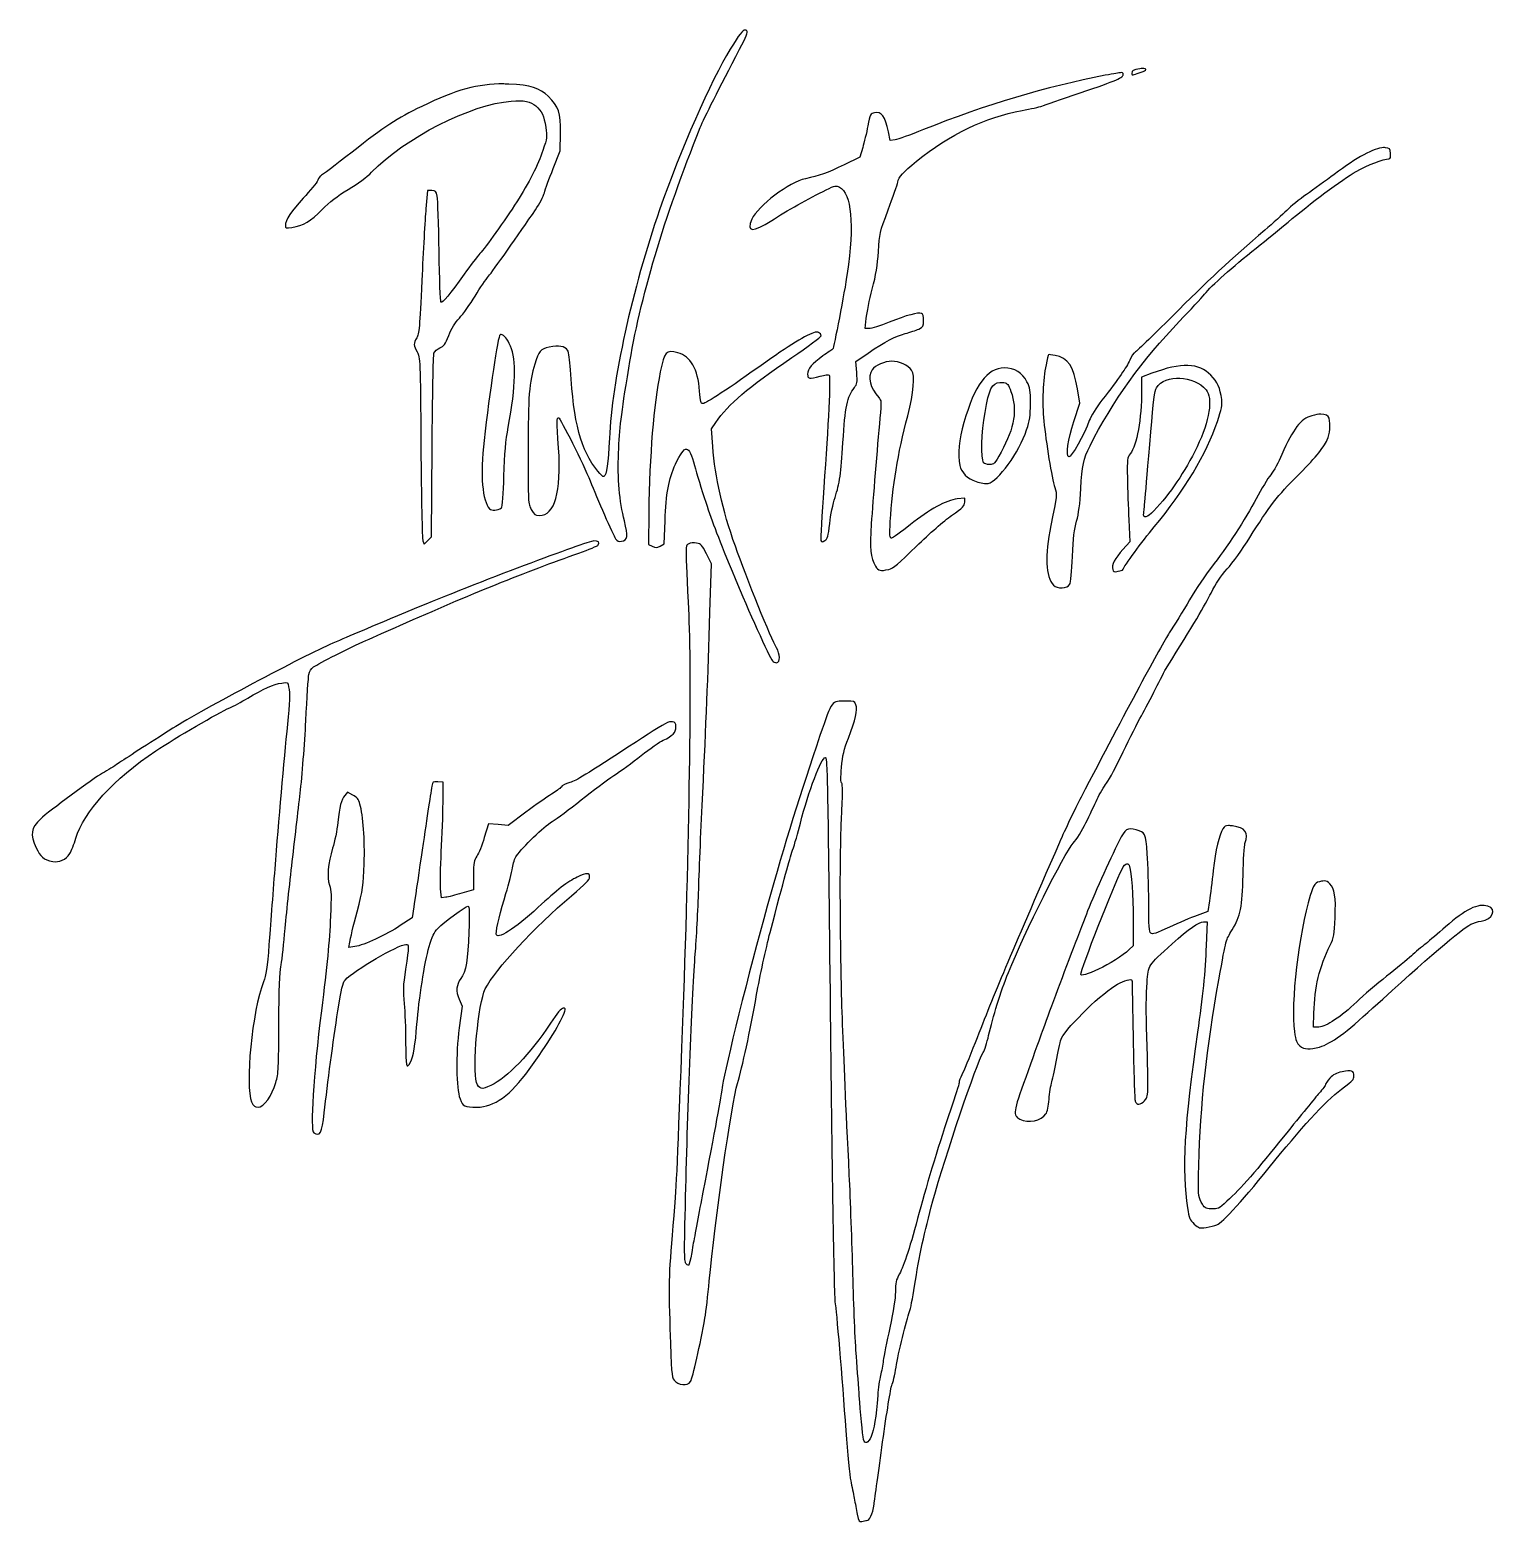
# Model space of a CAD drawing. Extents: x 18 to 597, y 6 to 390.
# Drawn here: x 221.3 to 405.1, y 203.6 to 390.5 of the extents above; entities that cross this region are included whole.
import ezdxf

# ---------------------------------------------------------------- set-up
doc = ezdxf.new("R2010")
doc.units = 0
doc.layers.add('Layer_1', color=7, linetype='CONTINUOUS')

msp = doc.modelspace()

# ---------------------------------------------------------------- linework, layer by layer
at = {"layer": 'Layer_1', "color": 7}
for points in [[(310.904721, 390.465095), (310.904721, 390.465095)], [(357.970215, 385.134292), (357.970215, 385.134292)], [(360.638654, 385.652434), (360.638654, 385.652434)], [(280.658423, 383.709952), (280.658423, 383.709952)], [(286.848014, 373.107326), (287.73659, 375.323211), (287.758632, 377.539097)], [(329.662564, 376.71503), (329.072212, 376.619119), (328.841241, 377.736432)], [(325.611688, 375.738276), (325.266614, 374.558676), (323.275085, 373.589639)], [(390.85187, 375.739379), (390.85187, 375.739379)], [(271.651566, 370.360621), (271.122953, 370.360621), (270.917899, 368.056539)], [(326.416472, 353.078919), (325.935255, 353.078919), (326.060364, 354.351676)], [(280.340373, 352.340289), (280.340373, 352.340289)], [(319.831635, 352.647869), (319.831635, 352.647869)], [(324.861484, 347.575035), (324.755087, 348.953072), (326.298504, 350.009202)], [(329.260172, 348.994412), (329.260172, 348.994412)], [(343.333268, 348.156565), (343.333268, 348.156565)], [(366.342648, 348.462491), (366.342648, 348.462491)], [(342.802972, 346.336455), (342.802972, 346.336455)], [(361.827092, 347.486841), (360.544392, 347.011141), (360.544392, 345.366866)], [(365.346601, 346.866722), (365.346601, 346.866722)], [(352.055148, 341.46316), (352.815257, 343.742985), (352.510993, 345.530578)], [(383.004229, 342.360536), (383.004229, 342.360536)], [(306.837306, 338.339423), (306.66642, 340.527195), (307.218193, 341.329215)], [(270.531497, 326.503728), (270.695208, 326.072676), (271.153819, 326.530737), (271.61188, 326.988798), (271.691806, 338.287057)], [(338.388311, 331.337334), (338.388311, 331.858785), (337.457852, 331.750194)], [(298.826484, 330.040326), (298.773568, 326.055591), (299.255886, 325.823528)], [(300.248066, 325.854947), (300.758493, 326.11898), (300.858259, 329.008451)], [(358.931549, 329.150662), (359.058887, 326.402857), (358.186313, 325.428307)], [(291.938484, 326.491601), (291.938484, 326.491601)], [(306.491668, 317.569631), (306.680757, 323.625282), (306.052361, 324.872682)], [(301.779884, 303.837756), (301.779884, 303.837756)], [(273.059923, 293.700907), (273.0726, 296.271223), (272.417757, 296.325243)], [(261.755599, 294.676007), (261.086975, 295.030439), (260.745221, 294.614821)], [(283.432702, 292.53619), (281.207986, 290.879788), (279.976572, 290.982864), (278.744604, 291.08594), (278.227014, 289.360086)], [(371.434755, 290.849469), (371.434755, 290.849469)], [(358.69341, 286.064371), (358.69341, 286.064371)], [(276.882047, 284.609163), (276.880396, 282.800074), (275.419673, 282.37619)], [(273.40884, 281.872378), (272.85873, 281.792453), (272.751793, 282.91693)], [(383.409924, 283.921246), (383.409924, 283.921246)], [(269.404812, 280.69333), (269.199761, 279.295446), (267.711479, 278.325308)], [(369.035866, 281.443533), (368.836871, 280.086442), (367.482007, 279.600819)], [(359.47779, 279.113546), (359.480556, 275.782), (358.993271, 275.326696)], [(368.312136, 278.812031), (368.752543, 278.812031), (368.631837, 275.843186)], [(262.026245, 275.694359), (261.260057, 275.571987), (261.377464, 276.261558)], [(355.159592, 272.875441), (355.158463, 272.875441)], [(275.075165, 269.107885), (275.439519, 268.261218), (275.082881, 265.516167)], [(382.747915, 265.627512), (382.079839, 265.607118), (382.120084, 267.379827)], [(256.870177, 252.388425), (256.870731, 252.388425)], [(324.933141, 204.617352), (324.933677, 204.617352)]]:
    msp.add_lwpolyline(points, dxfattribs=at)
for points in [[(310.904721, 390.465095), (310.590748, 390.488225), (310.143483, 389.886502), (309.034998, 388.078884)], [(310.202467, 388.056284), (311.031692, 389.627655), (311.258994, 390.205045), (311.107554, 390.356506)], [(311.107554, 390.356506), (311.042784, 390.421275), (310.977167, 390.459757), (310.904721, 390.465095)], [(309.034998, 388.078884), (306.622083, 384.144165), (302.732412, 375.308383), (300.181377, 367.967795)], [(305.274049, 378.24796), (305.775332, 379.491194), (307.623379, 383.169067), (310.202467, 388.056284)], [(357.970215, 385.134292), (357.692762, 385.12118), (357.130152, 385.012231), (355.989156, 384.79309)], [(358.239766, 384.899475), (358.239766, 385.064696), (358.247696, 385.147404), (357.970215, 385.134292)], [(360.339358, 385.619913), (359.447056, 385.47723), (359.303602, 385.397338), (359.303602, 385.04279)], [(359.303602, 385.04279), (359.303602, 384.851345), (359.396933, 384.806566), (359.613398, 384.895065)], [(359.613398, 384.895065), (359.783973, 384.964813), (360.182894, 385.096815), (360.499745, 385.188311)], [(360.638654, 385.652434), (360.551363, 385.648178), (360.451231, 385.637802), (360.339358, 385.619913)], [(360.499745, 385.188311), (361.249045, 385.404694), (361.249835, 385.682231), (360.638654, 385.652434)], [(280.658423, 383.709952), (277.415052, 383.750518), (274.686443, 382.992335), (270.413536, 380.909778)], [(281.31437, 383.691211), (281.092958, 383.700859), (280.874651, 383.707247), (280.658423, 383.709952)], [(286.232854, 382.164344), (285.18073, 383.216485), (284.032283, 383.572773), (281.31437, 383.691211)], [(355.989156, 384.79309), (348.640795, 383.381739), (340.998133, 381.09979), (333.212384, 377.992196)], [(352.858268, 382.599804), (357.526336, 384.201254), (358.239766, 384.506215), (358.239766, 384.899475)], [(264.121415, 372.666905), (268.308466, 376.986858), (276.546223, 381.18064), (281.602657, 381.566827)], [(281.602657, 381.566827), (283.219116, 381.690279), (284.005838, 381.537222), (284.683398, 380.967105)], [(287.758632, 377.539097), (287.784879, 380.144335), (287.554698, 380.8425), (286.232854, 382.164344)], [(348.048354, 380.940646), (348.340821, 381.045737), (350.50524, 381.792564), (352.858268, 382.599804)], [(270.413536, 380.909778), (267.212318, 379.349555), (265.807952, 378.430052), (261.669059, 375.185959)], [(284.683398, 380.967105), (285.423779, 380.344096), (285.702925, 379.741944), (285.929691, 378.280481)], [(327.07405, 380.115477), (326.583209, 380.007677), (326.542428, 379.925111), (326.257158, 378.460177)], [(328.841241, 377.736432), (328.449827, 379.631404), (327.947613, 380.307349), (327.07405, 380.115477)], [(332.361879, 374.041636), (336.537328, 377.42377), (340.960908, 379.551328), (345.566774, 380.39329)], [(345.566774, 380.39329), (346.639134, 380.589327), (347.755916, 380.835558), (348.048354, 380.940646)], [(285.929691, 378.280481), (286.112966, 377.099339), (286.095666, 376.956759), (285.569745, 375.383294)], [(296.316795, 348.115776), (297.736655, 356.921069), (300.715116, 366.941206), (305.274049, 378.24796)], [(326.257158, 378.460177), (326.09203, 377.612207), (325.801567, 376.387359), (325.611688, 375.738276)], [(333.212384, 377.992196), (331.584413, 377.342404), (329.987233, 376.767727), (329.662564, 376.71503)], [(390.85187, 375.739379), (389.631343, 375.697779), (387.506238, 374.549222), (384.649585, 372.384132)], [(391.083941, 375.732764), (391.010648, 375.739854), (390.933234, 375.742152), (390.85187, 375.739379)], [(391.706241, 375.013428), (391.656203, 375.617912), (391.5999, 375.682851), (391.083941, 375.732764)], [(261.669059, 375.185959), (259.588988, 373.555581), (257.823784, 372.221523), (257.74661, 372.221523)], [(285.569745, 375.383294), (284.974228, 373.601442), (283.786128, 371.270195), (282.299382, 368.966046)], [(330.002106, 371.407378), (330.126538, 372.076132), (330.631856, 372.640298), (332.361879, 374.041636)], [(387.397413, 372.738563), (388.842702, 373.564927), (390.84123, 374.348663), (391.503408, 374.348663)], [(391.503408, 374.348663), (391.693061, 374.348663), (391.746684, 374.524684), (391.706241, 375.013428)], [(257.74661, 372.221523), (257.669436, 372.221523), (257.501661, 371.969209), (257.373989, 371.660938)], [(261.196667, 370.505591), (262.392008, 371.214104), (263.523753, 372.050278), (264.121415, 372.666905)], [(285.747234, 370.093831), (285.864328, 370.532218), (286.359572, 371.888448), (286.848014, 373.107326)], [(318.448097, 371.84835), (316.426568, 371.430241), (312.491346, 368.45712), (311.734285, 366.776066)], [(323.275085, 373.589639), (321.165135, 372.563375), (320.169032, 372.20428), (318.448097, 371.84835)], [(378.873964, 366.412815), (381.540089, 368.680522), (385.701512, 371.768879), (387.397413, 372.738563)], [(384.649585, 372.384132), (383.625993, 371.608337), (382.070836, 370.482002), (381.193463, 369.881064)], [(257.373989, 371.660938), (257.246298, 371.352686), (256.42905, 370.341899), (255.557734, 369.414734)], [(257.918037, 367.982126), (258.884587, 368.976804), (259.779059, 369.665313), (261.196667, 370.505591)], [(272.329563, 369.651758), (272.195829, 370.287122), (272.125403, 370.360621), (271.651566, 370.360621)], [(284.638186, 367.967795), (285.131115, 368.698939), (285.630168, 369.655464), (285.747234, 370.093831)], [(314.231838, 366.619523), (316.002303, 367.776524), (318.923868, 369.423974), (321.05425, 370.467005)], [(321.05425, 370.467005), (322.130928, 370.994157), (322.284965, 371.026545), (322.691901, 370.808759)], [(322.691901, 370.808759), (324.214321, 369.993987), (324.568312, 366.112836), (323.678014, 359.991709)], [(328.804863, 367.951259), (329.407294, 369.550776), (329.946028, 371.105914), (330.002106, 371.407378)], [(255.557734, 369.414734), (254.053185, 367.813744), (253.321879, 366.686201), (253.313187, 365.953654)], [(272.569892, 362.738968), (272.51982, 366.150986), (272.411627, 369.261815), (272.329563, 369.651758)], [(282.299382, 368.966046), (280.816349, 366.667656), (278.315747, 363.14808), (277.68572, 362.47273)], [(381.193463, 369.881064), (380.316091, 369.280122), (379.199338, 368.382882), (378.711912, 367.887316)], [(254.143868, 365.748052), (255.540544, 365.957506), (256.506808, 366.529813), (257.918037, 367.982126)], [(270.917899, 368.056539), (270.805185, 366.789218), (270.575097, 362.761088), (270.406924, 359.105357)], [(278.752323, 359.637278), (279.259109, 360.216592), (282.608923, 364.957737), (284.638186, 367.967795)], [(300.181377, 367.967795), (296.762114, 358.128808), (294.204277, 346.481531), (293.8953, 339.342082)], [(311.734285, 366.776066), (310.994354, 365.133033), (311.872828, 365.07791), (314.231838, 366.619523)], [(327.575108, 362.738968), (327.706708, 364.988417), (327.735523, 365.112157), (328.804863, 367.951259)], [(374.88591, 363.161748), (376.193586, 364.196501), (377.988209, 365.659423), (378.873964, 366.412815)], [(378.711912, 367.887316), (378.224486, 367.391748), (376.988268, 366.27202), (375.964648, 365.398579)], [(253.313187, 365.953654), (253.309713, 365.660168), (253.40253, 365.636885), (254.143868, 365.748052)], [(375.964648, 365.398579), (371.760694, 361.811281), (368.727482, 358.991982), (364.396838, 354.647126)], [(272.796993, 356.391722), (272.721965, 356.470507), (272.619964, 359.326949), (272.569892, 362.738968)], [(326.812769, 358.029384), (327.287072, 359.848707), (327.473112, 360.996037), (327.575108, 362.738968)], [(368.426238, 357.397139), (369.329801, 358.50715), (371.88013, 360.783331), (374.88591, 363.161748)], [(277.68572, 362.47273), (277.367419, 362.131529), (276.484639, 360.975313), (275.723945, 359.902965)], [(270.406924, 359.105357), (270.138553, 353.270821), (270.061044, 352.391058), (269.77027, 351.905933)], [(275.723945, 359.902965), (273.917526, 357.356448), (272.965627, 356.21465), (272.796993, 356.391722)], [(277.075525, 357.155706), (277.699081, 358.179312), (278.453819, 359.296074), (278.752323, 359.637278)], [(323.678014, 359.991709), (323.348745, 357.727903), (321.978302, 350.581534), (321.860108, 350.51246)], [(275.115954, 354.408451), (275.570329, 354.895879), (276.451966, 356.1321), (277.075525, 357.155706)], [(326.060364, 354.351676), (326.12934, 355.051663), (326.467865, 356.706533), (326.812769, 358.029384)], [(365.289253, 354.011025), (366.628595, 355.399333), (368.040214, 356.922929), (368.426238, 357.397139)], [(332.963238, 354.971792), (332.53251, 355.137075), (331.173215, 354.769334), (328.925597, 353.880385)], [(273.776502, 352.211859), (274.118999, 353.085582), (274.56491, 353.817294), (275.115954, 354.408451)], [(328.925597, 353.880385), (327.810707, 353.439427), (326.681338, 353.078919), (326.416472, 353.078919)], [(332.636932, 353.030413), (333.195309, 353.296673), (333.248226, 353.388361), (333.248226, 354.092051)], [(333.248226, 354.092051), (333.248226, 354.635778), (333.164067, 354.894725), (332.963238, 354.971792)], [(354.082491, 338.416041), (356.803565, 343.833866), (360.694393, 349.24815), (365.289253, 354.011025)], [(364.396838, 354.647126), (361.885258, 352.127285), (359.750473, 350.065426), (359.653078, 350.065426)], [(269.77027, 351.905933), (269.348153, 351.201655), (269.354038, 351.012677), (269.825941, 350.151413)], [(272.674072, 350.656329), (273.17251, 350.864595), (273.341928, 351.103247), (273.776502, 352.211859)], [(280.197608, 352.319343), (279.953875, 352.225809), (278.886945, 345.152945), (278.200005, 339.076398)], [(280.340373, 352.340289), (280.290978, 352.343566), (280.243356, 352.336897), (280.197608, 352.319343)], [(281.503989, 350.895004), (281.112787, 351.793419), (280.686132, 352.317353), (280.340373, 352.340289)], [(319.831635, 352.647869), (319.015731, 352.563254), (316.824162, 351.268113), (313.479998, 348.888029)], [(316.739326, 349.452473), (318.751514, 350.821305), (320.397745, 352.04885), (320.397745, 352.180439)], [(320.096783, 352.609834), (320.037037, 352.647525), (319.948193, 352.659957), (319.831635, 352.647869)], [(320.397745, 352.180439), (320.397745, 352.312028), (320.262278, 352.505435), (320.096783, 352.609834)], [(326.298504, 350.009202), (328.467889, 351.493936), (329.668914, 352.128191), (330.932028, 352.455495)], [(330.932028, 352.455495), (331.533387, 352.61135), (332.300749, 352.870091), (332.636932, 353.030413)], [(269.825941, 350.151413), (270.209859, 349.450718), (270.213712, 349.354858), (270.290617, 338.190043)], [(271.691806, 338.287057), (271.735584, 344.500901), (271.84199, 349.770676), (271.928277, 349.997625)], [(271.928277, 349.997625), (272.014561, 350.224591), (272.350171, 350.520981), (272.674072, 350.656329)], [(281.229483, 340.760359), (282.188234, 345.978052), (282.273615, 349.127508), (281.503989, 350.895004)], [(286.371228, 350.760508), (285.242931, 350.508001), (285.049101, 350.281794), (284.544488, 348.635572)], [(288.659852, 350.360326), (288.328382, 350.882852), (287.536918, 351.021383), (286.371228, 350.760508)], [(289.019262, 347.938836), (288.94882, 349.171417), (288.806946, 350.128486), (288.659852, 350.360326)], [(302.456229, 350.054953), (301.013058, 350.455728), (300.77949, 350.199764), (300.267906, 347.656614)], [(305.183653, 345.265441), (304.98796, 348.022566), (304.088913, 349.601551), (302.456229, 350.054953)], [(307.218193, 341.329215), (308.815655, 343.65102), (311.195325, 345.681067), (316.739326, 349.452473)], [(320.632554, 349.656424), (319.218479, 348.664032), (318.713781, 348.066217), (318.713781, 347.383211)], [(321.860108, 350.51246), (321.835667, 350.498157), (321.283302, 350.113119), (320.632554, 349.656424)], [(348.886187, 349.810212), (348.859658, 349.78405), (348.720128, 349.212356), (348.575856, 348.540212)], [(349.706946, 349.715953), (349.282089, 349.793818), (348.912716, 349.836403), (348.886187, 349.810212)], [(352.510993, 345.530578), (352.027885, 348.368881), (351.323882, 349.419617), (349.706946, 349.715953)], [(359.653078, 350.065426), (359.555711, 350.065426), (359.287346, 349.646775), (359.056658, 349.134973)], [(284.544488, 348.635572), (283.846439, 346.358313), (283.712779, 344.620515), (283.709957, 337.746866)], [(292.435703, 335.218993), (290.322085, 337.861192), (289.398908, 341.298269), (289.019262, 347.938836)], [(295.03909, 337.481179), (295.185056, 340.788516), (295.330965, 342.002007), (296.316795, 348.115776)], [(300.267906, 347.656614), (299.432303, 343.502851), (298.922892, 337.277277), (298.826484, 330.040326)], [(313.479998, 348.888029), (308.730452, 345.507704), (305.973113, 343.684557), (305.609188, 343.684557)], [(324.572094, 345.694286), (324.930177, 346.14942), (324.957638, 346.328149), (324.861484, 347.575035)], [(326.801762, 347.91844), (326.20489, 347.06627), (326.547226, 345.611242), (327.618118, 344.446336)], [(329.260172, 348.994412), (328.385678, 348.994412), (327.188435, 348.470515), (326.801762, 347.91844)], [(331.741187, 347.874896), (331.362276, 348.45315), (330.163114, 348.994412), (329.260172, 348.994412)], [(331.250064, 342.178085), (332.012826, 345.113572), (332.191388, 347.187778), (331.741187, 347.874896)], [(343.333268, 348.156565), (341.218548, 348.156565), (339.621904, 345.993185), (338.290747, 341.324253)], [(346.186901, 346.431815), (345.627537, 347.550549), (344.624886, 348.156565), (343.333268, 348.156565)], [(348.575856, 348.540212), (348.179136, 346.691928), (348.065372, 343.844687), (348.294734, 341.506154)], [(359.056658, 349.134973), (358.627228, 348.182197), (357.760834, 346.936552), (355.575193, 344.12994)], [(366.342648, 348.462491), (365.14944, 348.50181), (363.684566, 348.175341), (361.827092, 347.486841)], [(369.229358, 347.243204), (368.457593, 348.01835), (367.535855, 348.423172), (366.342648, 348.462491)], [(318.713781, 347.383211), (318.713781, 346.786808), (318.885598, 346.760152), (320.305148, 347.137921)], [(320.305148, 347.137921), (320.839366, 347.280065), (321.34127, 347.331536), (321.420236, 347.252574)], [(321.420236, 347.252574), (321.607801, 347.065009), (321.317676, 341.107416), (320.735085, 333.185009)], [(323.140578, 338.810161), (323.409056, 343.321187), (323.66235, 344.537867), (324.572094, 345.694286)], [(340.931048, 342.577164), (341.454176, 345.509484), (341.782682, 346.294248), (342.802972, 346.336455)], [(342.802972, 346.336455), (342.94874, 346.342483), (343.108732, 346.33293), (343.28529, 346.312751)], [(343.28529, 346.312751), (343.729677, 346.261971), (343.843582, 346.12036), (344.182672, 345.191581)], [(346.622906, 343.684557), (346.629482, 345.323971), (346.577243, 345.651146), (346.186901, 346.431815)], [(361.693121, 340.172213), (362.003848, 343.912157), (362.188252, 345.366945), (362.391537, 345.677201)], [(362.391537, 345.677201), (362.947825, 346.526224), (364.12201, 346.915521), (365.346601, 346.866722)], [(365.346601, 346.866722), (366.571163, 346.817923), (367.846328, 346.331135), (368.604828, 345.429703)], [(370.578182, 344.186164), (370.372188, 345.689116), (370.050483, 346.418488), (369.229358, 347.243204)], [(305.609188, 343.684557), (305.341838, 343.684557), (305.279496, 343.915259), (305.183653, 345.265441)], [(327.618118, 344.446336), (327.962796, 344.071404), (327.968977, 343.967843), (327.773538, 341.87602)], [(344.182672, 345.191581), (345.004926, 342.939366), (344.641142, 340.71804), (342.941346, 337.614024)], [(355.575193, 344.12994), (354.844124, 343.191201), (354.191796, 342.135216), (353.987693, 341.559621)], [(360.544392, 345.366866), (360.544392, 341.763137), (359.949101, 338.478615), (359.100769, 337.400151)], [(368.604828, 345.429703), (369.5065, 344.358139), (369.066262, 341.55734), (367.480906, 338.278787)], [(370.03688, 341.462607), (370.553234, 343.005742), (370.663809, 343.561417), (370.578182, 344.186164)], [(329.071676, 328.929076), (329.338968, 333.359115), (329.994627, 337.346633), (331.250064, 342.178085)], [(340.751358, 336.284492), (340.391298, 336.858278), (340.483021, 340.065742), (340.931048, 342.577164)], [(346.140588, 340.40262), (346.531494, 341.572967), (346.616697, 342.15163), (346.622906, 343.684557)], [(381.869809, 342.178085), (380.431576, 341.750973), (379.530751, 340.581899), (378.108887, 337.297075)], [(383.004229, 342.360536), (382.678263, 342.362904), (382.291646, 342.303358), (381.869809, 342.178085)], [(384.010747, 341.851216), (383.922298, 342.180919), (383.547479, 342.356594), (383.004229, 342.360536)], [(280.685985, 334.598875), (280.775955, 337.488401), (280.912262, 339.034054), (281.229483, 340.760359)], [(287.527125, 338.134922), (287.29734, 341.585723), (287.296437, 341.912399), (287.517191, 341.912399)], [(287.517191, 341.912399), (287.744352, 341.912399), (290.6684, 336.075862), (291.47547, 334.01128)], [(327.773538, 341.87602), (327.427082, 338.167643), (326.895037, 331.682077), (326.68876, 328.652365)], [(338.290747, 341.324253), (337.679707, 339.180973), (337.506423, 337.324905), (337.786924, 335.922342)], [(341.313064, 333.683307), (342.544569, 333.901921), (345.207195, 337.608225), (346.140588, 340.40262)], [(348.294734, 341.506154), (348.55102, 338.893504), (349.307517, 334.295494), (349.662298, 333.194929)], [(351.421785, 337.010441), (351.008555, 337.156584), (351.297861, 339.191198), (352.055148, 341.46316)], [(353.987693, 341.559621), (353.37846, 339.841522), (351.721843, 336.904343), (351.421785, 337.010441)], [(360.807875, 329.99237), (360.886192, 330.485847), (360.936907, 331.069923), (361.693121, 340.172213)], [(362.112616, 328.248875), (365.869897, 332.734679), (368.690144, 337.437968), (370.03688, 341.462607)], [(383.785844, 339.165143), (384.106335, 339.865006), (384.210278, 341.107467), (384.010747, 341.851216)], [(278.200005, 339.076398), (277.703322, 334.683031), (277.966246, 331.460299), (278.897292, 330.529253)], [(293.8953, 339.342082), (293.757717, 336.162366), (293.556182, 334.782881), (293.196913, 334.560843)], [(302.177873, 336.103692), (303.36538, 338.661306), (303.851338, 338.626996), (304.555257, 335.937226)], [(309.666132, 325.821324), (308.027493, 330.491836), (307.14538, 334.395432), (306.837306, 338.339423)], [(322.147861, 331.935403), (322.735843, 333.721776), (322.90924, 334.923936), (323.140578, 338.810161)], [(352.922755, 333.04996), (353.068184, 335.90306), (353.255241, 336.768896), (354.082491, 338.416041)], [(367.480906, 338.278787), (365.957414, 335.128157), (364.113798, 332.392487), (362.075674, 330.258054)], [(379.961507, 334.556432), (382.147685, 336.708926), (383.293338, 338.089656), (383.785844, 339.165143)], [(270.290617, 338.190043), (270.333603, 331.950445), (270.440729, 326.742765), (270.531497, 326.503728)], [(283.709957, 337.746866), (283.707247, 331.265184), (283.711876, 331.180057), (284.109583, 330.435547)], [(285.105066, 329.682036), (287.073876, 329.682036), (287.898247, 332.559029), (287.527125, 338.134922)], [(295.769453, 329.004593), (295.153786, 331.446125), (294.901818, 334.371068), (295.03909, 337.481179)], [(342.941346, 337.614024), (342.132271, 336.136506), (342.063296, 336.062903), (341.49109, 336.062903)], [(359.100769, 337.400151), (358.74658, 336.950085), (358.723212, 336.740287), (358.762328, 334.407051)], [(378.108887, 337.297075), (377.70641, 336.367339), (377.079482, 335.236615), (376.715415, 334.784083)], [(280.402659, 330.641149), (280.492508, 330.696662), (280.619925, 332.477611), (280.685985, 334.598875)], [(293.196913, 334.560843), (293.110497, 334.507441), (292.768048, 334.803542), (292.435703, 335.218993)], [(300.858259, 329.008451), (300.976538, 332.430641), (301.31385, 334.24275), (302.177873, 336.103692)], [(304.555257, 335.937226), (304.810753, 334.960856), (305.441519, 332.895015), (305.956998, 331.346154)], [(337.786924, 335.922342), (337.96001, 335.056986), (338.724325, 334.301839), (339.806026, 333.926943)], [(341.49109, 336.062903), (341.160749, 336.062903), (340.827812, 336.162634), (340.751358, 336.284492)], [(374.099328, 326.934778), (376.471124, 330.728499), (377.710813, 332.340392), (379.961507, 334.556432)], [(376.715415, 334.784083), (376.351348, 334.331554), (375.535557, 332.980268), (374.902448, 331.781614)], [(291.47547, 334.01128), (292.320444, 331.849709), (294.334777, 327.2851), (294.668674, 326.775477)], [(320.735085, 333.185009), (320.478884, 329.701137), (320.319259, 326.721291), (320.380106, 326.562707)], [(339.806026, 333.926943), (340.36381, 333.733635), (341.008829, 333.629298), (341.313064, 333.683307)], [(349.662298, 333.194929), (349.956995, 332.280738), (349.959027, 332.300618), (349.184948, 328.428571)], [(352.393589, 328.973173), (352.672227, 329.925647), (352.822397, 331.0815), (352.922755, 333.04996)], [(358.762328, 334.407051), (358.78547, 333.026931), (358.861529, 330.6617), (358.931549, 329.150662)], [(305.956998, 331.346154), (306.836487, 328.703586), (307.501008, 326.976036), (309.629754, 321.794695)], [(321.485288, 328.675516), (321.59987, 329.709242), (321.897982, 331.17625), (322.147861, 331.935403)], [(337.457852, 331.750194), (336.046713, 331.585727), (333.960526, 330.444239), (331.585768, 328.537162)], [(336.74843, 329.679829), (338.187058, 330.676883), (338.388311, 330.879945), (338.388311, 331.337334)], [(374.902448, 331.781614), (373.588224, 329.29341), (371.139127, 325.555617), (369.281174, 323.201398)], [(278.897292, 330.529253), (279.173745, 330.252799), (279.856525, 330.303597), (280.402659, 330.641149)], [(284.109583, 330.435547), (284.459962, 329.77966), (284.588853, 329.682036), (285.105066, 329.682036)], [(295.400674, 326.447504), (296.206785, 326.601603), (296.268055, 327.027465), (295.769453, 329.004593)], [(329.212787, 326.846033), (328.982832, 326.846033), (328.9635, 327.13609), (329.071676, 328.929076)], [(332.341474, 325.82022), (333.98285, 327.43509), (335.77609, 329.005933), (336.74843, 329.679829)], [(351.874328, 324.541954), (351.97415, 326.921928), (352.095195, 327.953182), (352.393589, 328.973173)], [(362.075674, 330.258054), (361.222967, 329.365027), (360.69064, 329.253532), (360.807875, 329.99237)], [(320.883901, 326.535148), (321.222003, 326.759631), (321.306162, 327.059139), (321.485288, 328.675516)], [(326.68876, 328.652365), (326.475372, 325.517528), (326.589559, 324.383178), (327.22343, 323.340855)], [(331.585768, 328.537162), (330.427725, 327.607195), (329.359712, 326.846033), (329.212787, 326.846033)], [(349.184948, 328.428571), (348.417275, 324.588676), (348.524632, 322.037491), (349.49861, 320.961259)], [(358.159304, 322.834286), (358.333463, 323.33774), (360.606763, 326.451052), (362.112616, 328.248875)], [(291.938484, 326.491601), (291.150463, 326.491601), (276.931287, 321.109934), (269.438989, 317.975876)], [(290.076495, 324.974107), (291.337492, 325.416868), (292.429382, 325.876269), (292.502392, 325.994405)], [(292.502392, 325.994405), (292.705367, 326.322827), (292.513484, 326.491601), (291.938484, 326.491601)], [(294.668674, 326.775477), (294.87337, 326.463055), (295.055967, 326.381622), (295.400674, 326.447504)], [(299.255886, 325.823528), (299.661495, 325.628148), (299.818834, 325.632999), (300.248066, 325.854947)], [(303.82876, 326.139374), (303.389736, 325.904379), (303.390723, 326.461356), (303.821028, 317.185984)], [(304.820405, 326.233633), (304.473243, 326.298753), (304.051688, 326.258678), (303.82876, 326.139374)], [(306.052361, 324.872682), (305.496948, 325.975606), (305.354143, 326.133504), (304.820405, 326.233633)], [(314.824392, 313.093211), (314.208386, 314.089947), (311.033866, 321.922937), (309.666132, 325.821324)], [(320.380106, 326.562707), (320.478827, 326.305462), (320.533155, 326.302261), (320.883901, 326.535148)], [(328.885352, 322.937916), (329.443644, 323.06743), (330.097892, 323.612853), (332.341474, 325.82022)], [(358.186313, 325.428307), (357.201385, 324.327651), (356.753132, 323.442281), (356.91795, 322.923034)], [(371.262769, 322.991936), (371.908578, 323.698214), (373.185097, 325.472486), (374.099328, 326.934778)], [(267.666281, 315.917638), (276.504789, 319.838534), (283.492279, 322.662193), (290.076495, 324.974107)], [(327.22343, 323.340855), (327.592916, 322.733287), (327.794366, 322.684821), (328.885352, 322.937916)], [(351.529819, 321.041185), (351.657327, 321.277952), (351.797084, 322.700386), (351.874328, 324.541954)], [(309.629754, 321.794695), (311.165974, 318.055587), (313.95464, 311.909444), (314.308462, 311.483111)], [(356.91795, 322.923034), (357.010321, 322.631941), (357.12702, 322.591747), (357.590429, 322.690971)], [(357.590429, 322.690971), (357.898841, 322.756997), (358.154788, 322.821363), (358.159304, 322.834286)], [(369.281174, 323.201398), (368.583746, 322.317712), (367.35735, 320.483107), (366.555415, 319.124608)], [(369.241465, 319.975686), (369.837857, 321.195255), (370.435886, 322.087653), (371.262769, 322.991936)], [(349.49861, 320.961259), (349.942743, 320.470481), (351.250137, 320.521955), (351.529819, 321.041185)], [(363.727661, 310.716923), (366.978353, 315.917175), (368.53399, 318.529006), (369.241465, 319.975686)], [(269.438989, 317.975876), (263.415439, 315.456193), (261.504944, 314.650573), (259.259697, 313.684114)], [(366.555415, 319.124608), (365.753452, 317.766128), (364.602042, 315.896767), (363.996676, 314.97065)], [(263.412551, 314.035238), (264.338669, 314.443529), (266.252731, 315.290571), (267.666281, 315.917638)], [(303.821028, 317.185984), (304.203608, 308.939499), (303.832881, 286.204125), (302.937982, 263.036802)], [(305.582179, 294.941691), (306.005484, 303.620394), (306.233971, 309.308702), (306.491668, 317.569631)], [(256.852539, 310.715269), (257.511474, 311.18448), (261.330581, 313.117381), (263.412551, 314.035238)], [(363.996676, 314.97065), (363.061024, 313.539269), (358.541828, 305.122248), (352.957469, 294.40977)], [(259.259697, 313.684114), (255.604388, 312.11072), (242.920799, 305.3686), (239.218061, 303.030776)], [(314.835963, 311.248294), (315.294264, 311.248294), (315.28735, 312.344146), (314.824392, 313.093211)], [(256.256124, 309.788124), (256.320411, 310.135779), (256.558217, 310.505691), (256.852539, 310.715269)], [(314.308462, 311.483111), (314.415565, 311.354056), (314.652914, 311.248294), (314.835963, 311.248294)], [(362.27687, 307.969114), (362.800533, 309.041463), (363.453426, 310.278234), (363.727661, 310.716923)], [(248.631162, 306.828649), (250.475798, 307.942865), (251.895057, 308.572937), (252.858434, 308.704986)], [(252.858434, 308.704986), (253.594224, 308.805841), (253.613779, 308.795023), (253.726047, 308.233697)], [(255.880195, 303.970048), (256.02786, 306.851971), (256.197295, 309.470037), (256.256124, 309.788124)], [(246.350234, 305.594479), (246.800762, 305.78759), (247.827379, 306.34315), (248.631162, 306.828649)], [(253.726047, 308.233697), (253.899698, 307.365432), (253.866252, 306.266959), (253.582178, 303.537895)], [(323.547938, 306.445004), (321.629052, 306.411894), (321.827539, 306.673184), (320.264903, 302.114657)], [(324.751248, 305.990801), (324.584258, 306.430015), (324.500466, 306.461486), (323.547938, 306.445004)], [(360.514646, 304.60174), (360.960247, 305.38163), (361.753206, 306.896766), (362.27687, 307.969114)], [(237.094228, 300.208553), (239.582449, 301.870941), (244.950917, 304.994656), (246.350234, 305.594479)], [(323.831797, 301.819757), (324.716084, 304.08881), (324.994524, 305.350989), (324.751248, 305.990801)], [(358.239766, 300.084531), (359.045482, 301.788998), (360.069074, 303.82185), (360.514646, 304.60174)], [(239.218061, 303.030776), (236.075087, 301.046364), (233.301551, 299.258766), (232.363699, 298.613337)], [(253.582178, 303.537895), (253.105257, 298.956395), (252.434369, 291.354791), (251.986963, 285.459135)], [(255.173536, 294.930668), (255.414805, 297.020543), (255.732511, 301.088124), (255.880195, 303.970048)], [(301.293163, 303.812399), (301.119032, 303.794444), (299.307984, 302.688231), (297.268759, 301.354531)], [(300.634456, 301.544701), (301.787758, 302.053719), (302.230226, 302.516132), (302.230226, 303.21433)], [(301.779884, 303.837756), (301.65421, 303.843192), (301.49498, 303.83321), (301.293163, 303.812399)], [(302.230226, 303.21433), (302.230226, 303.662564), (302.156932, 303.821447), (301.779884, 303.837756)], [(297.268759, 301.354531), (290.614128, 297.002198), (289.822156, 296.51751), (288.937136, 296.254688)], [(297.887221, 299.639701), (298.959552, 300.493908), (300.19577, 301.351074), (300.634456, 301.544701)], [(320.264903, 302.114657), (317.818968, 294.97932), (315.892998, 288.752414), (313.661326, 280.761678)], [(322.960887, 298.145907), (323.092487, 299.643827), (323.261426, 300.356187), (323.831797, 301.819757)], [(227.083606, 289.269688), (228.064514, 292.581647), (231.818787, 296.684035), (237.094228, 300.208553)], [(294.431099, 297.106316), (295.259732, 297.645326), (296.814861, 298.78549), (297.887221, 299.639701)], [(317.813634, 291.152638), (318.831891, 295.164624), (320.430991, 299.372913), (320.937382, 299.372913)], [(320.937382, 299.372913), (321.184863, 299.372913), (321.253273, 295.797014), (321.555279, 267.202334)], [(356.163344, 296.185233), (356.499583, 296.625446), (357.434049, 298.380047), (358.239766, 300.084531)], [(230.43224, 297.423263), (229.264072, 296.766137), (223.673503, 292.634107), (222.674437, 291.689523)], [(232.363699, 298.613337), (231.908155, 298.299822), (231.038801, 297.764467), (230.43224, 297.423263)], [(290.354314, 294.066362), (291.767881, 295.199487), (293.602466, 296.567305), (294.431099, 297.106316)], [(322.986259, 296.170902), (322.855336, 296.251778), (322.847603, 296.856659), (322.960887, 298.145907)], [(271.66259, 295.79387), (271.453048, 294.571644), (270.999974, 291.584726), (270.317076, 286.919858)], [(272.417757, 296.325243), (271.800563, 296.37654), (271.757329, 296.346421), (271.66259, 295.79387)], [(287.835255, 295.682525), (287.709751, 295.51042), (287.168138, 295.104463), (286.631944, 294.780737)], [(288.937136, 296.254688), (288.456483, 296.111951), (287.96076, 295.854652), (287.835255, 295.682525)], [(322.959786, 291.622826), (323.111735, 294.748849), (323.119327, 296.088659), (322.986259, 296.170902)], [(354.965564, 294.144083), (355.288427, 294.826485), (355.827132, 295.745003), (356.163344, 296.185233)], [(254.119064, 285.813566), (254.457714, 288.738153), (254.932267, 292.840792), (255.173536, 294.930668)], [(260.745221, 294.614821), (260.297724, 294.070175), (260.094039, 293.268246), (259.881466, 291.219335)], [(262.647464, 293.547118), (262.471651, 294.15818), (262.28371, 294.396167), (261.755599, 294.676007)], [(263.184349, 286.069883), (263.28311, 289.065658), (263.065768, 292.093304), (262.647464, 293.547118)], [(272.846049, 287.585724), (272.956599, 289.535448), (273.052839, 292.287357), (273.059923, 293.700907)], [(286.631944, 294.780737), (286.095779, 294.457011), (284.656163, 293.447155), (283.432702, 292.53619)], [(286.720703, 291.360446), (287.305609, 291.715586), (288.940776, 292.933254), (290.354314, 294.066362)], [(305.073953, 282.888818), (305.156023, 285.472202), (305.384849, 290.896013), (305.582179, 294.941691)], [(352.957469, 294.40977), (352.169758, 292.898733), (350.953126, 290.346287), (350.253752, 288.737764)], [(353.575394, 291.208862), (354.017185, 292.140695), (354.642759, 293.461678), (354.965564, 294.144083)], [(222.674437, 291.689523), (221.441859, 290.524149), (221.317526, 289.740996), (222.101173, 288.084575)], [(322.840181, 277.728893), (322.776511, 283.991057), (322.817151, 288.690509), (322.959786, 291.622826)], [(259.881466, 291.219335), (259.785381, 290.293215), (259.4959, 288.857533), (259.2382, 288.028901)], [(282.256399, 287.054353), (283.012106, 288.149695), (285.695277, 290.73785), (286.720703, 291.360446)], [(316.840193, 287.776444), (317.081662, 288.475749), (317.519784, 289.994883), (317.813634, 291.152638)], [(351.978524, 288.632481), (352.420343, 289.123872), (353.127959, 290.265086), (353.575394, 291.208862)], [(359.854274, 290.329675), (358.778866, 290.626609), (358.466249, 290.422602), (357.720533, 288.937857)], [(361.249412, 287.320037), (361.052562, 289.933991), (361.018046, 290.008342), (359.854274, 290.329675)], [(370.728663, 290.434955), (370.228876, 289.672193), (369.789541, 287.803126), (369.50221, 285.213294)], [(371.434755, 290.849469), (371.048675, 290.862316), (370.944563, 290.764466), (370.728663, 290.434955)], [(371.929208, 290.804271), (371.723271, 290.828661), (371.563448, 290.845188), (371.434755, 290.849469)], [(373.485833, 288.63138), (373.956749, 290.014692), (373.526332, 290.615114), (371.929208, 290.804271)], [(222.101173, 288.084575), (222.635843, 286.954399), (223.067014, 286.595638), (224.178151, 286.356514)], [(226.324583, 287.343741), (226.525568, 287.671754), (226.867062, 288.538543), (227.083606, 289.269688)], [(259.2382, 288.028901), (258.635805, 286.091978), (258.494431, 284.41975), (258.846286, 283.387118)], [(278.227014, 289.360086), (277.942108, 288.41079), (277.522906, 287.360059), (277.296011, 287.025691)], [(314.023474, 277.482499), (315.831672, 284.424787), (316.40018, 286.50227), (316.840193, 287.776444)], [(350.253752, 288.737764), (343.778134, 273.844259), (342.252102, 270.220608), (339.691387, 263.657468)], [(343.867373, 272.469747), (345.837595, 277.384602), (350.855054, 287.382894), (351.978524, 288.632481)], [(357.720533, 288.937857), (356.520214, 286.548013), (354.39065, 281.785132), (353.62721, 279.78272)], [(373.238324, 284.660976), (373.278174, 286.561957), (373.389624, 288.348746), (373.485833, 288.63138)], [(224.178151, 286.356514), (224.951327, 286.190116), (225.879067, 286.616672), (226.324583, 287.343741)], [(262.291381, 280.043445), (263.033854, 282.926125), (263.094202, 283.335429), (263.184349, 286.069883)], [(270.317076, 286.919858), (269.9283, 284.264175), (269.517774, 281.462162), (269.404812, 280.69333)], [(272.751793, 282.91693), (272.693, 283.535209), (272.735517, 285.635998), (272.846049, 287.585724)], [(277.296011, 287.025691), (276.931038, 286.487888), (276.883741, 286.209383), (276.882047, 284.609163)], [(281.758099, 285.547329), (281.830204, 286.083503), (282.054622, 286.761895), (282.256399, 287.054353)], [(358.087648, 285.414487), (358.291751, 285.81918), (358.510755, 286.041856), (358.69341, 286.064371)], [(358.69341, 286.064371), (358.83548, 286.081881), (358.955679, 285.978254), (359.029649, 285.745218)], [(361.430203, 281.271002), (361.429949, 283.281903), (361.348528, 286.003973), (361.249412, 287.320037)], [(251.986963, 285.459135), (251.742837, 282.242089), (251.418104, 277.974494), (251.265422, 275.976028)], [(253.226646, 277.247682), (253.378708, 279.034303), (253.780394, 282.888979), (254.119064, 285.813566)], [(280.937341, 282.356897), (281.31667, 283.575473), (281.685977, 285.011155), (281.758099, 285.547329)], [(289.859861, 284.398597), (288.666513, 283.843034), (287.395102, 282.857966), (284.948545, 280.594662)], [(289.158172, 282.073021), (290.906736, 283.548132), (291.417587, 284.07681), (291.417587, 284.40907)], [(291.417587, 284.40907), (291.417587, 284.96377), (291.069042, 284.961532), (289.859861, 284.398597)], [(352.92109, 272.213433), (352.92109, 272.802749), (357.058073, 283.373202), (358.087648, 285.414487)], [(359.029649, 285.745218), (359.291241, 284.920988), (359.474968, 282.177339), (359.47779, 279.113546)], [(369.50221, 285.213294), (369.354975, 283.886144), (369.145284, 282.189816), (369.035866, 281.443533)], [(371.88013, 277.78236), (372.936347, 279.532256), (373.153827, 280.631955), (373.238324, 284.660976)], [(258.846286, 283.387118), (259.064938, 282.745418), (259.08626, 282.067597), (258.969205, 279.492782)], [(275.419673, 282.37619), (274.616139, 282.143094), (273.711312, 281.916357), (273.40884, 281.872378)], [(279.719704, 277.293983), (279.719704, 277.917132), (280.277838, 280.238221), (280.937341, 282.356897)], [(304.64125, 274.735243), (304.797234, 276.636224), (304.991855, 280.305432), (305.073953, 282.888818)], [(383.074785, 283.887069), (382.301157, 283.761528), (382.078879, 283.480486), (381.648236, 282.086249)], [(383.409924, 283.921246), (383.314053, 283.919948), (383.204833, 283.908174), (383.074785, 283.887069)], [(384.096175, 283.580043), (383.862862, 283.830473), (383.69748, 283.925141), (383.409924, 283.921246)], [(384.771956, 279.340647), (384.880019, 281.948349), (384.727986, 282.901846), (384.096175, 283.580043)], [(272.420512, 277.980246), (273.193967, 278.780715), (275.875307, 280.761678), (276.185314, 280.761678)], [(276.185314, 280.761678), (276.352068, 280.761678), (276.378038, 280.015325), (276.298313, 277.527149)], [(278.348832, 270.394423), (279.610924, 272.869232), (284.467018, 278.115523), (289.158172, 282.073021)], [(284.948545, 280.594662), (282.083214, 277.943946), (279.719704, 276.452261), (279.719704, 277.293983)], [(313.661326, 280.761678), (311.364404, 272.537322), (308.378662, 260.564614), (308.068162, 258.333281)], [(361.699754, 277.390997), (361.474456, 277.578006), (361.430203, 278.215176), (361.430203, 281.271002)], [(381.648236, 282.086249), (380.226909, 277.484562), (379.183731, 268.51318), (379.671016, 265.079052)], [(403.892512, 280.75782), (402.687282, 281.155582), (401.065238, 280.364527), (398.582106, 278.168211)], [(403.057981, 278.898571), (404.513203, 279.140458), (405.065399, 280.370736), (403.892512, 280.75782)], [(258.969205, 279.492782), (258.821276, 276.239203), (258.552775, 273.452467), (257.827089, 267.645511)], [(261.377464, 276.261558), (261.441929, 276.640706), (261.853259, 278.342447), (262.291381, 280.043445)], [(353.62721, 279.78272), (353.219286, 278.712835), (352.367257, 276.481253), (351.734318, 274.823988)], [(367.482007, 279.600819), (366.73694, 279.333846), (365.191887, 278.676993), (364.048463, 278.141203)], [(364.379764, 276.056506), (366.467221, 277.953119), (367.692968, 278.812031), (368.312136, 278.812031)], [(384.148528, 275.884526), (384.627995, 276.854295), (384.681166, 277.14992), (384.771956, 279.340647)], [(389.509113, 268.017031), (396.202154, 274.145879), (400.59531, 277.906137), (401.754368, 278.498389)], [(401.754368, 278.498389), (402.046807, 278.647831), (402.633349, 278.82799), (403.057981, 278.898571)], [(252.738819, 273.170894), (252.854951, 273.626454), (253.074605, 275.461062), (253.226646, 277.247682)], [(267.711479, 278.325308), (265.963888, 277.186168), (263.114282, 275.867556), (262.026245, 275.694359)], [(271.317531, 275.710344), (271.674669, 276.973147), (271.90426, 277.445962), (272.420512, 277.980246)], [(276.298313, 277.527149), (276.187391, 274.065208), (275.926042, 272.54687), (275.293997, 271.691982)], [(312.33237, 269.683906), (312.729428, 271.926091), (313.490243, 275.43529), (314.023474, 277.482499)], [(323.938759, 247.084631), (323.069599, 265.140642), (322.927952, 269.094773), (322.840181, 277.728893)], [(364.048463, 278.141203), (362.322562, 277.332464), (361.923584, 277.205241), (361.699754, 277.390997)], [(370.217672, 271.544809), (371.191818, 276.96308), (371.038205, 276.387553), (371.88013, 277.78236)], [(398.582106, 278.168211), (397.714865, 277.401137), (396.604349, 276.454719), (396.114326, 276.064775)], [(251.265422, 275.976028), (251.038137, 273.001222), (250.911668, 272.149797), (250.565928, 271.279122)], [(260.812469, 271.519454), (261.942159, 272.745811), (267.427524, 275.955742), (268.419792, 275.971066)], [(268.419792, 275.971066), (268.809399, 275.977089), (268.808271, 275.900553), (268.365221, 272.882607)], [(269.792317, 265.99407), (270.029226, 269.137916), (270.740875, 273.67124), (271.317531, 275.710344)], [(303.435202, 244.459191), (303.70097, 255.595852), (304.295838, 270.525569), (304.64125, 274.735243)], [(351.734318, 274.823988), (350.183704, 270.763939), (348.572187, 266.4466), (347.962926, 264.720763)], [(358.993271, 275.326696), (358.167771, 274.555569), (356.483384, 273.478547), (355.159592, 272.875441)], [(361.220202, 271.166676), (361.429102, 273.492526), (361.245884, 273.209132), (364.379764, 276.056506)], [(368.631837, 275.843186), (368.497556, 272.546887), (368.17966, 269.376676), (367.544294, 264.987)], [(382.120084, 267.379827), (382.194082, 270.622749), (382.797276, 273.151186), (384.148528, 275.884526)], [(396.114326, 276.064775), (395.624276, 275.674832), (394.81839, 274.989272), (394.323429, 274.541216)], [(252.505656, 266.139039), (252.520597, 270.286535), (252.597641, 272.617132), (252.738819, 273.170894)], [(268.365221, 272.882607), (268.051297, 270.744328), (268.027342, 270.157986), (268.188832, 268.553363)], [(355.158463, 272.875441), (353.770523, 272.2431), (352.92109, 271.991753), (352.92109, 272.213433)], [(394.323429, 274.541216), (393.828468, 274.09316), (392.426529, 272.940079), (391.20795, 271.978615)], [(250.565928, 271.279122), (249.17645, 267.779911), (248.231279, 258.154708), (249.090877, 256.257404)], [(259.888632, 267.645511), (260.330704, 270.480481), (260.496829, 271.176802), (260.812469, 271.519454)], [(275.293997, 271.691982), (274.717126, 270.911725), (274.648493, 270.099721), (275.075165, 269.107885)], [(341.385821, 264.560912), (341.911234, 266.919661), (342.879172, 270.004649), (343.867373, 272.469747)], [(350.501797, 264.220259), (351.325829, 265.78498), (355.752936, 270.05108), (357.541943, 271.004618)], [(357.541943, 271.004618), (358.38892, 271.456038), (359.21792, 271.686177), (359.330075, 271.500711)], [(359.330075, 271.500711), (359.344835, 271.476341), (359.413556, 268.146325), (359.482757, 264.100647)], [(361.188762, 264.455079), (361.092948, 267.466339), (361.10418, 269.874982), (361.220202, 271.166676)], [(367.703044, 248.325416), (367.905792, 255.908357), (368.66243, 262.894379), (370.217672, 271.544809)], [(391.20795, 271.978615), (389.98937, 271.017155), (388.31424, 269.58223), (387.485608, 268.790385)], [(277.264591, 258.697082), (276.697417, 260.371199), (277.466033, 268.663351), (278.348832, 270.394423)], [(309.925748, 258.551563), (310.563429, 260.657643), (311.505431, 265.014014), (312.33237, 269.683906)], [(257.827089, 267.645511), (256.836378, 259.717903), (256.395437, 252.688958), (256.870177, 252.388425)], [(258.189786, 254.897005), (258.597118, 258.598886), (259.297565, 263.855012), (259.888632, 267.645511)], [(268.188832, 268.553363), (268.291564, 267.532613), (268.375694, 265.355681), (268.375694, 263.715346)], [(283.853269, 260.312694), (286.161565, 263.505246), (287.935162, 266.409375), (288.304873, 267.601413)], [(288.099839, 267.999942), (287.878887, 267.999942), (287.357622, 267.376282), (286.506807, 266.094392)], [(288.304873, 267.601413), (288.402437, 267.916009), (288.358947, 267.999942), (288.099839, 267.999942)], [(321.555279, 267.202334), (321.770812, 246.792751), (322.030739, 231.299516), (322.163271, 230.936779)], [(387.485608, 268.790385), (385.515104, 266.907364), (383.639201, 265.654887), (382.747915, 265.627512)], [(382.822873, 263.126097), (384.261191, 263.553238), (386.115927, 264.909826), (389.509113, 268.017031)], [(252.123662, 258.679443), (252.451571, 259.825421), (252.485251, 260.478576), (252.505656, 266.139039)], [(268.969905, 261.219996), (269.358344, 261.980783), (269.592098, 263.337067), (269.792317, 265.99407)], [(275.082881, 265.516167), (274.64891, 262.175798), (274.698358, 257.982569), (275.188164, 256.629474)], [(286.506807, 266.094392), (283.95453, 262.248886), (281.095077, 259.26046), (279.054938, 258.306272)], [(268.375694, 263.715346), (268.375694, 260.696627), (268.47962, 260.25973), (268.969905, 261.219996)], [(339.691387, 263.657468), (338.968701, 261.805229), (338.220276, 259.999648), (338.028365, 259.645174)], [(340.696804, 262.423299), (340.879684, 262.719432), (341.189903, 263.681335), (341.385821, 264.560912)], [(347.962926, 264.720763), (347.68759, 263.940873), (346.814394, 261.508436), (346.022648, 259.314996)], [(349.920842, 261.705616), (350.127739, 262.874386), (350.389049, 264.006139), (350.501797, 264.220259)], [(359.482757, 264.100647), (359.551958, 260.054969), (359.668713, 256.565492), (359.742373, 256.346149)], [(360.912071, 256.404027), (361.418124, 256.942301), (361.423176, 257.087191), (361.188762, 264.455079)], [(367.544294, 264.987), (365.88161, 253.499311), (365.546471, 247.642486), (366.285865, 242.995717)], [(379.671016, 265.079052), (379.840772, 263.882941), (379.946718, 263.603185), (380.35563, 263.268312)], [(302.937982, 263.036802), (302.329257, 247.278555), (302.217074, 244.857593), (301.966743, 242.033294)], [(334.407425, 243.855611), (335.943279, 249.487765), (339.87311, 261.089525), (340.696804, 262.423299)], [(349.299615, 258.783072), (349.434348, 259.221759), (349.713973, 260.536852), (349.920842, 261.705616)], [(380.35563, 263.268312), (380.926707, 262.800653), (381.597803, 262.762293), (382.822873, 263.126097)], [(277.32688, 255.595395), (279.456566, 255.590829), (281.514849, 257.078464), (283.853269, 260.312694)], [(385.644531, 260.027718), (384.890405, 259.871158), (384.544542, 259.684657), (384.12705, 259.209163)], [(387.131165, 259.513433), (387.131165, 260.181667), (386.8512, 260.278218), (385.644531, 260.027718)], [(249.894547, 255.592638), (250.612227, 255.592638), (251.652682, 257.033498), (252.123662, 258.679443)], [(279.054938, 258.306272), (277.868016, 257.751144), (277.562457, 257.817841), (277.264591, 258.697082)], [(308.068162, 258.333281), (307.889261, 257.04762), (307.078352, 252.652068), (305.599818, 244.957491)], [(306.400172, 233.790971), (307.077816, 241.233064), (309.204445, 256.169243), (309.925748, 258.551563)], [(337.679453, 258.658497), (337.679453, 258.47019), (337.19801, 256.92548), (336.610085, 255.226079)], [(338.028365, 259.645174), (337.836454, 259.290697), (337.679453, 258.846801), (337.679453, 258.658497)], [(346.022648, 259.314996), (344.45321, 254.967095), (344.396568, 254.55345), (345.306594, 254.082859)], [(348.949574, 256.579865), (349.007261, 257.352852), (349.16491, 258.344383), (349.299615, 258.783072)], [(377.243481, 248.914664), (381.053594, 253.643016), (383.968667, 256.736888), (385.935022, 258.138703)], [(383.586313, 258.428091), (383.586313, 258.337252), (383.217843, 257.847924), (382.767191, 257.340542)], [(384.12705, 259.209163), (383.829645, 258.870457), (383.586313, 258.518932), (383.586313, 258.428091)], [(385.935022, 258.138703), (386.947974, 258.860813), (387.131165, 259.071704), (387.131165, 259.513433)], [(249.090877, 256.257404), (249.336046, 255.71624), (249.485054, 255.592638), (249.894547, 255.592638)], [(275.188164, 256.629474), (275.52683, 255.693865), (275.724631, 255.598838), (277.32688, 255.595395)], [(348.56595, 254.748175), (348.72803, 254.99554), (348.888727, 255.764099), (348.949574, 256.579865)], [(359.742373, 256.346149), (359.919637, 255.81826), (360.382679, 255.84094), (360.912071, 256.404027)], [(382.767191, 257.340542), (382.316595, 256.833157), (380.409704, 254.497641), (378.529991, 252.1503)], [(256.870731, 252.388425), (257.680858, 251.875571), (257.904008, 252.300005), (258.189786, 254.897005)], [(336.610085, 255.226079), (335.3389, 251.551749), (333.678812, 246.114292), (332.695352, 242.405914)], [(345.306594, 254.082859), (346.324372, 253.55654), (348.010593, 253.900608), (348.56595, 254.748175)], [(378.529991, 252.1503), (374.877838, 247.58953), (372.991493, 245.4359), (371.233023, 243.819783)], [(369.94925, 240.848731), (370.676142, 241.129528), (373.374694, 244.113477), (377.243481, 248.914664)], [(324.384134, 234.677327), (324.282477, 238.528032), (324.081902, 244.111302), (323.938759, 247.084631)], [(368.016677, 243.717257), (367.608217, 244.501906), (367.602826, 244.576551), (367.703044, 248.325416)], [(305.599818, 244.957491), (305.122157, 242.471593), (304.563639, 239.480774), (304.359028, 238.310938)], [(303.525597, 235.964412), (303.264683, 236.225327), (303.25664, 236.975976), (303.435202, 244.459191)], [(332.100033, 233.170855), (332.722502, 237.113204), (333.307577, 239.822353), (334.407425, 243.855611)], [(366.285865, 242.995717), (366.494568, 241.684292), (366.585472, 241.468099), (367.138599, 240.961179)], [(369.283375, 242.865079), (368.472579, 242.916892), (368.412014, 242.957888), (368.016677, 243.717257)], [(371.233023, 243.819783), (370.178894, 242.850976), (370.100888, 242.812839), (369.283375, 242.865079)], [(301.966743, 242.033294), (301.318986, 234.725688), (301.293728, 234.000044), (301.473418, 227.883597)], [(332.695352, 242.405914), (331.599342, 238.273069), (330.782507, 235.740559), (330.218203, 234.724178)], [(367.138599, 240.961179), (367.72215, 240.426416), (367.807296, 240.401643), (368.626305, 240.533438)], [(368.626305, 240.533438), (369.104164, 240.610332), (369.699625, 240.752312), (369.94925, 240.848731)], [(304.359028, 238.310938), (303.882439, 235.585882), (303.888084, 235.601937), (303.525597, 235.964412)], [(305.85283, 229.182813), (305.99857, 230.011445), (306.244837, 232.08496), (306.400172, 233.790971)], [(324.821804, 224.397162), (324.682866, 226.200658), (324.485818, 230.826622), (324.384134, 234.677327)], [(330.218203, 234.724178), (329.777429, 233.930253), (329.703345, 233.604259), (329.703345, 232.463646)], [(329.703345, 232.463646), (329.703345, 231.568324), (329.475761, 230.097975), (329.01049, 227.985572)], [(331.482136, 229.994752), (331.591045, 230.279387), (331.869119, 231.708561), (332.100033, 233.170855)], [(322.163271, 230.936779), (322.280562, 230.615734), (323.033813, 221.65515), (323.495557, 215.091545)], [(329.79154, 223.038968), (330.065211, 224.75014), (331.092189, 228.975512), (331.482136, 229.994752)], [(304.060267, 221.241455), (304.305914, 221.633445), (305.298404, 226.030402), (305.85283, 229.182813)], [(329.01049, 227.985572), (328.629518, 226.255742), (328.26246, 224.401412), (328.19467, 223.865238)], [(301.473418, 227.883597), (301.636458, 222.333861), (301.675574, 221.852243), (302.001484, 221.413983)], [(325.181186, 219.434019), (325.122427, 220.36014), (324.960742, 222.593666), (324.821804, 224.397162)], [(328.19467, 223.865238), (328.126852, 223.329064), (327.968243, 222.487483), (327.842457, 221.994966)], [(329.264038, 220.763551), (329.400831, 221.056009), (329.63818, 222.080041), (329.79154, 223.038968)], [(302.001484, 221.413983), (302.4967, 220.748034), (303.688581, 220.648368), (304.060267, 221.241455)], [(327.842457, 221.994966), (327.716698, 221.502445), (327.56046, 220.385684), (327.495182, 219.513394)], [(328.113108, 213.673818), (328.609254, 217.280807), (329.127217, 220.471093), (329.264038, 220.763551)], [(325.723589, 213.983602), (325.595544, 214.569479), (325.303868, 217.500159), (325.181186, 219.434019)], [(327.495182, 219.513394), (327.292857, 216.809462), (327.038998, 215.197147), (326.686559, 214.374966)], [(323.495557, 215.091545), (323.694467, 212.264446), (323.973134, 209.433082), (324.114583, 208.799423)], [(326.686559, 214.374966), (326.321364, 213.523024), (325.864813, 213.337392), (325.723589, 213.983602)], [(327.030503, 205.875225), (327.129704, 206.557433), (327.616933, 210.066826), (328.113108, 213.673818)], [(324.114583, 208.799423), (324.256061, 208.165761), (324.45483, 207.18873), (324.55612, 206.628186)], [(324.55612, 206.628186), (324.657381, 206.067639), (324.826856, 205.162583), (324.933141, 204.617352)], [(326.109979, 203.834076), (326.499022, 203.838416), (326.846382, 204.609162), (327.030503, 205.875225)], [(324.933677, 204.617352), (325.107582, 203.725129), (325.165212, 203.636376), (325.509721, 203.728793)], [(325.509721, 203.728793), (325.720258, 203.785279), (325.990373, 203.832382), (326.109979, 203.834076)]]:
    msp.add_open_spline(points, degree=3, dxfattribs=at)

doc.saveas('drawing.dxf')
